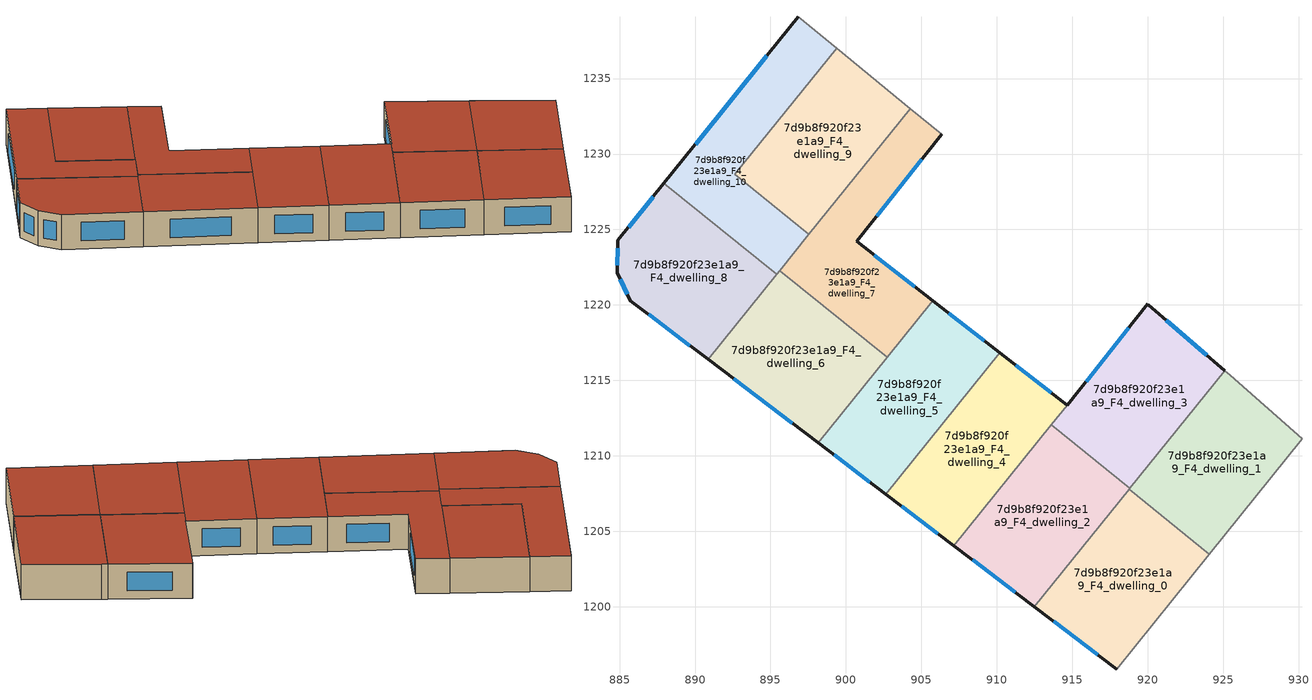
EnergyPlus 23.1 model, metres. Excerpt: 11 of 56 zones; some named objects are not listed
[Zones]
7d9b8f920f23e1a9_F4_dwelling_0
 floor to 7d9b8f920f23e1a9_F3_dwelling_0 (EU_floor_Construction): 924.1,1203.49 917.96,1195.84 912.48,1200 918.77,1207.79 z12
 wall outside (EU_wall_Construction): 912.48,1200 917.96,1195.84 z12:15
 wall to 7d9b8f920f23e1a9_F4_dwelling_1 (EU_wall_Construction): 924.1,1203.49 918.77,1207.79 z12:15
 wall adiabatic (EU_wall_Construction): 917.96,1195.84 924.1,1203.49 z12:15
 wall to 7d9b8f920f23e1a9_F4_dwelling_2 (EU_wall_Construction): 918.77,1207.79 912.48,1200 z12:15
 window (EU_Window_Construction): 913.77,1199.02 916.68,1196.82 z12.7:14.3
 roof outside (EU_roof_Construction): 917.96,1195.84 924.1,1203.49 918.77,1207.79 912.48,1200 z15
7d9b8f920f23e1a9_F4_dwelling_1
 floor to 7d9b8f920f23e1a9_F3_dwelling_1 (EU_floor_Construction): 930.23,1211.13 924.1,1203.49 918.77,1207.79 925.11,1215.64 925.47,1215.34 z12
 wall adiabatic (EU_wall_Construction): 924.1,1203.49 930.23,1211.13 925.47,1215.34 925.11,1215.64 z12:15
 wall to 7d9b8f920f23e1a9_F4_dwelling_3 (EU_wall_Construction): 925.11,1215.64 918.81,1207.84 z12:15
 wall to 7d9b8f920f23e1a9_F4_dwelling_2 (EU_wall_Construction): 918.81,1207.84 918.77,1207.79 z12:15
 roof outside (EU_roof_Construction): 924.1,1203.49 930.23,1211.13 925.47,1215.34 925.11,1215.64 918.77,1207.79 z15
7d9b8f920f23e1a9_F4_dwelling_10
 floor to 7d9b8f920f23e1a9_F3_dwelling_10 (EU_floor_Construction): 899.39,1237.02 892.63,1228.64 897.55,1224.67 895.42,1222.03 887.94,1228.07 896.85,1239.11 z12
 wall outside (EU_wall_Construction): 896.85,1239.11 887.94,1228.07 z12:15
 wall to 7d9b8f920f23e1a9_F4_dwelling_9 (EU_wall_Construction): 897.55,1224.67 892.63,1228.64 899.39,1237.02 z12:15
 wall to 7d9b8f920f23e1a9_F4_dwelling_8 (EU_wall_Construction): 887.94,1228.07 895.42,1222.03 z12:15
 wall adiabatic (EU_wall_Construction): 899.39,1237.02 896.85,1239.11 z12:15
 wall to 7d9b8f920f23e1a9_F4_dwelling_7 (EU_wall_Construction): 895.62,1222.27 897.55,1224.67 z12:15
 wall to 7d9b8f920f23e1a9_F4_dwelling_6 (EU_wall_Construction): 895.42,1222.03 895.62,1222.27 z12:15
 window (EU_Window_Construction): 894.76,1236.51 890.03,1230.66 z12.7:14.3
 roof outside (EU_roof_Construction): 897.55,1224.67 892.63,1228.64 899.39,1237.02 896.85,1239.11 887.94,1228.07 895.42,1222.03 z15
7d9b8f920f23e1a9_F4_dwelling_2
 floor to 7d9b8f920f23e1a9_F3_dwelling_2 (EU_floor_Construction): 918.81,1207.84 912.48,1200 907.15,1204.04 913.61,1212.04 z12
 wall outside (EU_wall_Construction): 907.15,1204.04 912.48,1200 z12:15
 wall to 7d9b8f920f23e1a9_F4_dwelling_3 (EU_wall_Construction): 918.81,1207.84 913.61,1212.04 z12:15
 wall to 7d9b8f920f23e1a9_F4_dwelling_4 (EU_wall_Construction): 913.61,1212.04 907.15,1204.04 z12:15
 window (EU_Window_Construction): 908.4,1203.09 911.23,1200.95 z12.7:14.3
 roof outside (EU_roof_Construction): 912.48,1200 918.81,1207.84 913.61,1212.04 907.15,1204.04 z15
7d9b8f920f23e1a9_F4_dwelling_3
 floor to 7d9b8f920f23e1a9_F3_dwelling_3 (EU_floor_Construction): 925.11,1215.64 918.81,1207.84 913.61,1212.04 914.66,1213.35 914.68,1213.34 919.99,1220.07 920.05,1220.02 z12
 wall outside (EU_wall_Construction): 919.99,1220.07 914.68,1213.34 914.66,1213.35 / 925.11,1215.64 920.05,1220.02 z12:15
 wall adiabatic (EU_wall_Construction): 920.05,1220.02 919.99,1220.07 z12:15
 wall to 7d9b8f920f23e1a9_F4_dwelling_4 (EU_wall_Construction): 914.66,1213.35 913.61,1212.04 z12:15
 window (EU_Window_Construction): 918.74,1218.49 915.93,1214.92 / 923.92,1216.67 921.24,1218.99 z12.7:14.3
 roof outside (EU_roof_Construction): 918.81,1207.84 925.11,1215.64 920.05,1220.02 919.99,1220.07 914.68,1213.34 914.66,1213.35 913.61,1212.04 z15
7d9b8f920f23e1a9_F4_dwelling_4
 floor to 7d9b8f920f23e1a9_F3_dwelling_4 (EU_floor_Construction): 914.66,1213.35 907.15,1204.04 902.65,1207.45 910.21,1216.82 z12
 wall outside (EU_wall_Construction): 914.66,1213.35 910.21,1216.82 / 902.65,1207.45 907.15,1204.04 z12:15
 wall to 7d9b8f920f23e1a9_F4_dwelling_5 (EU_wall_Construction): 910.21,1216.82 902.65,1207.45 z12:15
 window (EU_Window_Construction): 913.62,1214.16 911.26,1216 / 903.71,1206.65 906.09,1204.84 z12.7:14.3
 roof outside (EU_roof_Construction): 907.15,1204.04 914.66,1213.35 910.21,1216.82 902.65,1207.45 z15
7d9b8f920f23e1a9_F4_dwelling_5
 floor to 7d9b8f920f23e1a9_F3_dwelling_5 (EU_floor_Construction): 910.21,1216.82 902.65,1207.45 898.16,1210.86 905.76,1220.28 z12
 wall outside (EU_wall_Construction): 910.21,1216.82 905.76,1220.28 / 898.16,1210.86 902.65,1207.45 z12:15
 wall to 7d9b8f920f23e1a9_F4_dwelling_6 (EU_wall_Construction): 902.74,1216.53 898.16,1210.86 z12:15
 wall to 7d9b8f920f23e1a9_F4_dwelling_7 (EU_wall_Construction): 905.76,1220.28 902.74,1216.53 z12:15
 window (EU_Window_Construction): 909.16,1217.63 906.81,1219.46 / 899.21,1210.06 901.6,1208.25 z12.7:14.3
 roof outside (EU_roof_Construction): 902.65,1207.45 910.21,1216.82 905.76,1220.28 898.16,1210.86 z15
7d9b8f920f23e1a9_F4_dwelling_6
 floor to 7d9b8f920f23e1a9_F3_dwelling_6 (EU_floor_Construction): 902.74,1216.53 898.16,1210.86 890.87,1216.39 895.62,1222.28 z12
 wall outside (EU_wall_Construction): 890.87,1216.39 898.16,1210.86 z12:15
 wall to 7d9b8f920f23e1a9_F4_dwelling_7 (EU_wall_Construction): 902.74,1216.53 895.62,1222.28 z12:15
 wall to 7d9b8f920f23e1a9_F4_dwelling_8 (EU_wall_Construction): 895.42,1222.03 890.87,1216.39 z12:15
 window (EU_Window_Construction): 892.58,1215.09 896.45,1212.16 z12.7:14.3
 roof outside (EU_roof_Construction): 898.16,1210.86 902.74,1216.53 895.62,1222.28 890.87,1216.39 z15
7d9b8f920f23e1a9_F4_dwelling_7
 floor to 7d9b8f920f23e1a9_F3_dwelling_7 (EU_floor_Construction): 906.35,1231.31 900.71,1224.21 905.76,1220.28 902.74,1216.53 895.62,1222.28 904.28,1233 z12
 wall outside (EU_wall_Construction): 905.76,1220.28 900.71,1224.21 906.35,1231.31 z12:15
 wall adiabatic (EU_wall_Construction): 906.35,1231.31 904.28,1233 z12:15
 wall to 7d9b8f920f23e1a9_F4_dwelling_9 (EU_wall_Construction): 904.28,1233 897.55,1224.67 z12:15
 window (EU_Window_Construction): 902.03,1225.88 905.02,1229.64 / 904.58,1221.2 901.89,1223.28 z12.7:14.3
 roof outside (EU_roof_Construction): 902.74,1216.53 905.76,1220.28 900.71,1224.21 906.35,1231.31 904.28,1233 895.62,1222.28 z15
7d9b8f920f23e1a9_F4_dwelling_8
 floor to 7d9b8f920f23e1a9_F3_dwelling_8 (EU_floor_Construction): 895.42,1222.03 890.87,1216.39 885.72,1220.29 884.83,1222.12 884.87,1224.27 887.94,1228.07 z12
 wall outside (EU_wall_Construction): 887.94,1228.07 884.87,1224.27 884.83,1222.12 885.72,1220.29 890.87,1216.39 z12:15
 window (EU_Window_Construction): 886.93,1219.37 889.66,1217.3 / 885.04,1221.69 885.51,1220.72 / 884.86,1223.77 884.84,1222.63 / 887.22,1227.18 885.59,1225.16 z12.7:14.3
 roof outside (EU_roof_Construction): 890.87,1216.39 895.42,1222.03 887.94,1228.07 884.87,1224.27 884.83,1222.12 885.72,1220.29 z15
7d9b8f920f23e1a9_F4_dwelling_9
 floor to 7d9b8f920f23e1a9_F3_dwelling_9 (EU_floor_Construction): 904.28,1233 897.55,1224.67 892.63,1228.64 899.39,1237.02 z12
 wall adiabatic (EU_wall_Construction): 904.28,1233 899.39,1237.02 z12:15
 roof outside (EU_roof_Construction): 897.55,1224.67 904.28,1233 899.39,1237.02 892.63,1228.64 z15
[Building]
EU S2 Campaign: North Axis=0; Terrain=City; Solar Distribution=FullExterior
[Site:Location]
Budapest.Ferenc.Liszt.Intl.AP: Latitude=47.437; Longitude=19.256; Time Zone=1; Elevation=185
[SizingPeriod:WeatherFileDays]
AnnualSizingPeriod: Begin Month=1; Begin Day of Month=1; End Month=12; End Day of Month=31; Day of Week for Start Day=Monday; Use Weather File Daylight Saving Period=No; Use Weather File Rain and Snow Indicators=No
[MATERIAL]
EU_InternalMass_Material: Roughness=MediumRough; Thickness=0.1; Conductivity=1; Density=1800; Specific Heat=900; Thermal Absorptance=0.9; Solar Absorptance=0.7; Visible Absorptance=0.7
[MATERIAL:NOMASS] Roughness=MediumRough; Thermal Absorptance=0.9; Solar Absorptance=0.7; Visible Absorptance=0.7
Name | Thermal Resistance
EU_wall_NoMass | 0.832559
EU_roof_NoMass | 1.39638
EU_floor_NoMass | 0.872794
[WINDOWMATERIAL:SIMPLEGLAZINGSYSTEM]
EU_Window_SimpleGlazing: UFactor=2.79869; Solar Heat Gain Coefficient=0.75; Visible Transmittance=0.75
[CONSTRUCTION]
EU_wall_Construction: EU_wall_NoMass
EU_roof_Construction: EU_roof_NoMass
EU_floor_Construction: EU_floor_NoMass
EU_Window_Construction: EU_Window_SimpleGlazing
EU_InternalMass_Construction: EU_InternalMass_Material
[ZONE] Type=1; Multiplier=1; Ceiling Height=autocalculate; Floor Area=autocalculate; Part of Total Floor Area=Yes
Name | Volume
7d9b8f920f23e1a9_F4_dwelling_0 | 203.9
7d9b8f920f23e1a9_F4_dwelling_1; 7d9b8f920f23e1a9_F4_dwelling_9 | 203.886
7d9b8f920f23e1a9_F4_dwelling_10 | 203.921
7d9b8f920f23e1a9_F4_dwelling_2 | 204.249
7d9b8f920f23e1a9_F4_dwelling_3 | 204.267
7d9b8f920f23e1a9_F4_dwelling_4 | 203.136
7d9b8f920f23e1a9_F4_dwelling_5 | 203.913
7d9b8f920f23e1a9_F4_dwelling_6 | 203.869
7d9b8f920f23e1a9_F4_dwelling_7 | 203.887
7d9b8f920f23e1a9_F4_dwelling_8 | 203.898
[INTERNALMASS] Construction=EU_InternalMass_Construction
Name | Zone or ZoneList | Surface Area
7d9b8f920f23e1a9_F4_dwelling_0_EU_InternalMass | 7d9b8f920f23e1a9_F4_dwelling_0 | 67.9669
7d9b8f920f23e1a9_F4_dwelling_1_EU_InternalMass | 7d9b8f920f23e1a9_F4_dwelling_1 | 67.9622
7d9b8f920f23e1a9_F4_dwelling_2_EU_InternalMass | 7d9b8f920f23e1a9_F4_dwelling_2 | 68.0823
7d9b8f920f23e1a9_F4_dwelling_3_EU_InternalMass | 7d9b8f920f23e1a9_F4_dwelling_3 | 68.0879
7d9b8f920f23e1a9_F4_dwelling_4_EU_InternalMass | 7d9b8f920f23e1a9_F4_dwelling_4 | 67.7124
7d9b8f920f23e1a9_F4_dwelling_5_EU_InternalMass | 7d9b8f920f23e1a9_F4_dwelling_5 | 67.971
7d9b8f920f23e1a9_F4_dwelling_6_EU_InternalMass | 7d9b8f920f23e1a9_F4_dwelling_6 | 67.9579
7d9b8f920f23e1a9_F4_dwelling_7_EU_InternalMass | 7d9b8f920f23e1a9_F4_dwelling_7 | 67.9636
7d9b8f920f23e1a9_F4_dwelling_8_EU_InternalMass | 7d9b8f920f23e1a9_F4_dwelling_8 | 67.9673
7d9b8f920f23e1a9_F4_dwelling_9_EU_InternalMass | 7d9b8f920f23e1a9_F4_dwelling_9 | 67.9617
7d9b8f920f23e1a9_F4_dwelling_10_EU_InternalMass | 7d9b8f920f23e1a9_F4_dwelling_10 | 67.9734
[OTHEREQUIPMENT] Fuel Type=Electricity; Design Level Calculation Method=Watts/Area; Power per Zone Floor Area=1; Fraction Latent=0; Fraction Radiant=0; Fraction Lost=0; Carbon Dioxide Generation Rate=0; EndUse Subcategory=EU_Step8_InternalGains
Name | Zone or ZoneList or Space or SpaceList | Schedule
EU_Step8_InternalGain_7d9b8f920f23e1a9_F4_dwelling_0_f000 | 7d9b8f920f23e1a9_F4_dwelling_0 | EU_Step8_GainSchedule_7d9b8f920f23e1a9_F4_dwelling_0_f000
EU_Step8_InternalGain_7d9b8f920f23e1a9_F4_dwelling_1_f000 | 7d9b8f920f23e1a9_F4_dwelling_1 | EU_Step8_GainSchedule_7d9b8f920f23e1a9_F4_dwelling_1_f000
EU_Step8_InternalGain_7d9b8f920f23e1a9_F4_dwelling_2_f000 | 7d9b8f920f23e1a9_F4_dwelling_2 | EU_Step8_GainSchedule_7d9b8f920f23e1a9_F4_dwelling_2_f000
EU_Step8_InternalGain_7d9b8f920f23e1a9_F4_dwelling_3_f000 | 7d9b8f920f23e1a9_F4_dwelling_3 | EU_Step8_GainSchedule_7d9b8f920f23e1a9_F4_dwelling_3_f000
EU_Step8_InternalGain_7d9b8f920f23e1a9_F4_dwelling_4_f000 | 7d9b8f920f23e1a9_F4_dwelling_4 | EU_Step8_GainSchedule_7d9b8f920f23e1a9_F4_dwelling_4_f000
EU_Step8_InternalGain_7d9b8f920f23e1a9_F4_dwelling_5_f000 | 7d9b8f920f23e1a9_F4_dwelling_5 | EU_Step8_GainSchedule_7d9b8f920f23e1a9_F4_dwelling_5_f000
EU_Step8_InternalGain_7d9b8f920f23e1a9_F4_dwelling_6_f000 | 7d9b8f920f23e1a9_F4_dwelling_6 | EU_Step8_GainSchedule_7d9b8f920f23e1a9_F4_dwelling_6_f000
EU_Step8_InternalGain_7d9b8f920f23e1a9_F4_dwelling_7_f000 | 7d9b8f920f23e1a9_F4_dwelling_7 | EU_Step8_GainSchedule_7d9b8f920f23e1a9_F4_dwelling_7_f000
EU_Step8_InternalGain_7d9b8f920f23e1a9_F4_dwelling_8_f000 | 7d9b8f920f23e1a9_F4_dwelling_8 | EU_Step8_GainSchedule_7d9b8f920f23e1a9_F4_dwelling_8_f000
EU_Step8_InternalGain_7d9b8f920f23e1a9_F4_dwelling_9_f000 | 7d9b8f920f23e1a9_F4_dwelling_9 | EU_Step8_GainSchedule_7d9b8f920f23e1a9_F4_dwelling_9_f000
EU_Step8_InternalGain_7d9b8f920f23e1a9_F4_dwelling_10_f000 | 7d9b8f920f23e1a9_F4_dwelling_10 | EU_Step8_GainSchedule_7d9b8f920f23e1a9_F4_dwelling_10_f000
[ZONEVENTILATION:DESIGNFLOWRATE] Schedule=EU_AlwaysOn; Design Flow Rate Calculation Method=AirChanges/Hour; Air Changes per Hour=0.475469; Ventilation Type=Natural; Fan Pressure Rise=0; Fan Total Efficiency=1; Constant Term Coefficient=1; Temperature Term Coefficient=0; Velocity Term Coefficient=0; Velocity Squared Term Coefficient=0; Minimum Indoor Temperature=-100; Maximum Indoor Temperature=100; Delta Temperature=-100; Minimum Outdoor Temperature=-100; Maximum Outdoor Temperature=100; Maximum Wind Speed=40
Name | Zone or ZoneList or Space or SpaceList
EU_ConstantAir_7d9b8f920f23e1a9_F4_dwelling_0 | 7d9b8f920f23e1a9_F4_dwelling_0
EU_ConstantAir_7d9b8f920f23e1a9_F4_dwelling_1 | 7d9b8f920f23e1a9_F4_dwelling_1
EU_ConstantAir_7d9b8f920f23e1a9_F4_dwelling_2 | 7d9b8f920f23e1a9_F4_dwelling_2
EU_ConstantAir_7d9b8f920f23e1a9_F4_dwelling_3 | 7d9b8f920f23e1a9_F4_dwelling_3
EU_ConstantAir_7d9b8f920f23e1a9_F4_dwelling_4 | 7d9b8f920f23e1a9_F4_dwelling_4
EU_ConstantAir_7d9b8f920f23e1a9_F4_dwelling_5 | 7d9b8f920f23e1a9_F4_dwelling_5
EU_ConstantAir_7d9b8f920f23e1a9_F4_dwelling_6 | 7d9b8f920f23e1a9_F4_dwelling_6
EU_ConstantAir_7d9b8f920f23e1a9_F4_dwelling_7 | 7d9b8f920f23e1a9_F4_dwelling_7
EU_ConstantAir_7d9b8f920f23e1a9_F4_dwelling_8 | 7d9b8f920f23e1a9_F4_dwelling_8
EU_ConstantAir_7d9b8f920f23e1a9_F4_dwelling_9 | 7d9b8f920f23e1a9_F4_dwelling_9
EU_ConstantAir_7d9b8f920f23e1a9_F4_dwelling_10 | 7d9b8f920f23e1a9_F4_dwelling_10
[HVACTEMPLATE:ZONE:IDEALLOADSAIRSYSTEM] System Availability Schedule=EU_AlwaysOn; Maximum Heating Supply Air Temperature=50; Minimum Cooling Supply Air Temperature=13; Maximum Heating Supply Air Humidity Ratio=0.0156; Minimum Cooling Supply Air Humidity Ratio=0.0077; Heating Limit=NoLimit; Cooling Limit=NoLimit; Heating Availability Schedule=EU_AlwaysOn; Cooling Availability Schedule=EU_CoolingOff; Dehumidification Control Type=ConstantSensibleHeatRatio; Cooling Sensible Heat Ratio=0.7; Dehumidification Setpoint=60; Humidification Control Type=None; Humidification Setpoint=30; Outdoor Air Method=None; Outdoor Air Flow Rate per Person=0.00944; Outdoor Air Flow Rate per Zone Floor Area=0; Outdoor Air Flow Rate per Zone=0; Demand Controlled Ventilation Type=None; Outdoor Air Economizer Type=NoEconomizer; Heat Recovery Type=None; Sensible Heat Recovery Effectiveness=0.7; Latent Heat Recovery Effectiveness=0.65
Name | Template Thermostat
7d9b8f920f23e1a9_F4_dwelling_0 | EU_HeatOnly_7d9b8f920f23e1a9_F4_dwelling_0
7d9b8f920f23e1a9_F4_dwelling_1 | EU_HeatOnly_7d9b8f920f23e1a9_F4_dwelling_1
7d9b8f920f23e1a9_F4_dwelling_2 | EU_HeatOnly_7d9b8f920f23e1a9_F4_dwelling_2
7d9b8f920f23e1a9_F4_dwelling_3 | EU_HeatOnly_7d9b8f920f23e1a9_F4_dwelling_3
7d9b8f920f23e1a9_F4_dwelling_4 | EU_HeatOnly_7d9b8f920f23e1a9_F4_dwelling_4
7d9b8f920f23e1a9_F4_dwelling_5 | EU_HeatOnly_7d9b8f920f23e1a9_F4_dwelling_5
7d9b8f920f23e1a9_F4_dwelling_6 | EU_HeatOnly_7d9b8f920f23e1a9_F4_dwelling_6
7d9b8f920f23e1a9_F4_dwelling_7 | EU_HeatOnly_7d9b8f920f23e1a9_F4_dwelling_7
7d9b8f920f23e1a9_F4_dwelling_8 | EU_HeatOnly_7d9b8f920f23e1a9_F4_dwelling_8
7d9b8f920f23e1a9_F4_dwelling_9 | EU_HeatOnly_7d9b8f920f23e1a9_F4_dwelling_9
7d9b8f920f23e1a9_F4_dwelling_10 | EU_HeatOnly_7d9b8f920f23e1a9_F4_dwelling_10
[SIZING:ZONE] Zone Cooling Design Supply Air Temperature Input Method=SupplyAirTemperature; Zone Cooling Design Supply Air Temperature=13; Zone Heating Design Supply Air Temperature Input Method=SupplyAirTemperature; Zone Heating Design Supply Air Temperature=50; Zone Cooling Design Supply Air Humidity Ratio=0.008; Zone Heating Design Supply Air Humidity Ratio=0.008; Cooling Design Air Flow Method=DesignDay; Cooling Design Air Flow Rate=0; Cooling Minimum Air Flow per Zone Floor Area=0.000762; Cooling Minimum Air Flow=0; Cooling Minimum Air Flow Fraction=0.2; Heating Design Air Flow Method=DesignDay; Heating Design Air Flow Rate=0; Heating Maximum Air Flow per Zone Floor Area=0.002032; Heating Maximum Air Flow=0.141576; Heating Maximum Air Flow Fraction=0.3; Account for Dedicated Outdoor Air System=No; Dedicated Outdoor Air System Control Strategy=NeutralSupplyAir; Dedicated Outdoor Air Low Setpoint Temperature for Design=autosize; Dedicated Outdoor Air High Setpoint Temperature for Design=autosize; Zone Load Sizing Method=Sensible Load Only No Latent Load; Zone Latent Cooling Design Supply Air Humidity Ratio Input Method=HumidityRatioDifference; Zone Cooling Design Supply Air Humidity Ratio Difference=0.005; Zone Latent Heating Design Supply Air Humidity Ratio Input Method=HumidityRatioDifference; Zone Humidification Design Supply Air Humidity Ratio Difference=0.005
7d9b8f920f23e1a9_F4_dwelling_0; 7d9b8f920f23e1a9_F4_dwelling_1; 7d9b8f920f23e1a9_F4_dwelling_2; 7d9b8f920f23e1a9_F4_dwelling_3; 7d9b8f920f23e1a9_F4_dwelling_4; 7d9b8f920f23e1a9_F4_dwelling_5; 7d9b8f920f23e1a9_F4_dwelling_6; 7d9b8f920f23e1a9_F4_dwelling_7; 7d9b8f920f23e1a9_F4_dwelling_8; 7d9b8f920f23e1a9_F4_dwelling_9; 7d9b8f920f23e1a9_F4_dwelling_10
[SCHEDULE:CONSTANT]
Name | Hourly Value
EU_AlwaysOn | 1
EU_CoolingOff | 0
[SCHEDULE:FILE] Column Number=1; Rows to Skip at Top=0; Number of Hours of Data=8760; Column Separator=Comma; Interpolate to Timestep=No; Minutes per Item=60; Adjust Schedule for Daylight Savings=Yes
Name | File
EU_Step8_GainSchedule_7d9b8f920f23e1a9_F4_dwelling_0_f000 | ../../schedules/7d9b8f920f23e1a9/7d9b8f920f23e1a9_F4_dwelling_0_f000_gain.csv
EU_Step8_GainSchedule_7d9b8f920f23e1a9_F4_dwelling_1_f000 | ../../schedules/7d9b8f920f23e1a9/7d9b8f920f23e1a9_F4_dwelling_1_f000_gain.csv
EU_Step8_GainSchedule_7d9b8f920f23e1a9_F4_dwelling_2_f000 | ../../schedules/7d9b8f920f23e1a9/7d9b8f920f23e1a9_F4_dwelling_2_f000_gain.csv
EU_Step8_GainSchedule_7d9b8f920f23e1a9_F4_dwelling_3_f000 | ../../schedules/7d9b8f920f23e1a9/7d9b8f920f23e1a9_F4_dwelling_3_f000_gain.csv
EU_Step8_GainSchedule_7d9b8f920f23e1a9_F4_dwelling_4_f000 | ../../schedules/7d9b8f920f23e1a9/7d9b8f920f23e1a9_F4_dwelling_4_f000_gain.csv
EU_Step8_GainSchedule_7d9b8f920f23e1a9_F4_dwelling_5_f000 | ../../schedules/7d9b8f920f23e1a9/7d9b8f920f23e1a9_F4_dwelling_5_f000_gain.csv
EU_Step8_GainSchedule_7d9b8f920f23e1a9_F4_dwelling_6_f000 | ../../schedules/7d9b8f920f23e1a9/7d9b8f920f23e1a9_F4_dwelling_6_f000_gain.csv
EU_Step8_GainSchedule_7d9b8f920f23e1a9_F4_dwelling_7_f000 | ../../schedules/7d9b8f920f23e1a9/7d9b8f920f23e1a9_F4_dwelling_7_f000_gain.csv
EU_Step8_GainSchedule_7d9b8f920f23e1a9_F4_dwelling_8_f000 | ../../schedules/7d9b8f920f23e1a9/7d9b8f920f23e1a9_F4_dwelling_8_f000_gain.csv
EU_Step8_GainSchedule_7d9b8f920f23e1a9_F4_dwelling_9_f000 | ../../schedules/7d9b8f920f23e1a9/7d9b8f920f23e1a9_F4_dwelling_9_f000_gain.csv
EU_Step8_GainSchedule_7d9b8f920f23e1a9_F4_dwelling_10_f000 | ../../schedules/7d9b8f920f23e1a9/7d9b8f920f23e1a9_F4_dwelling_10_f000_gain.csv
